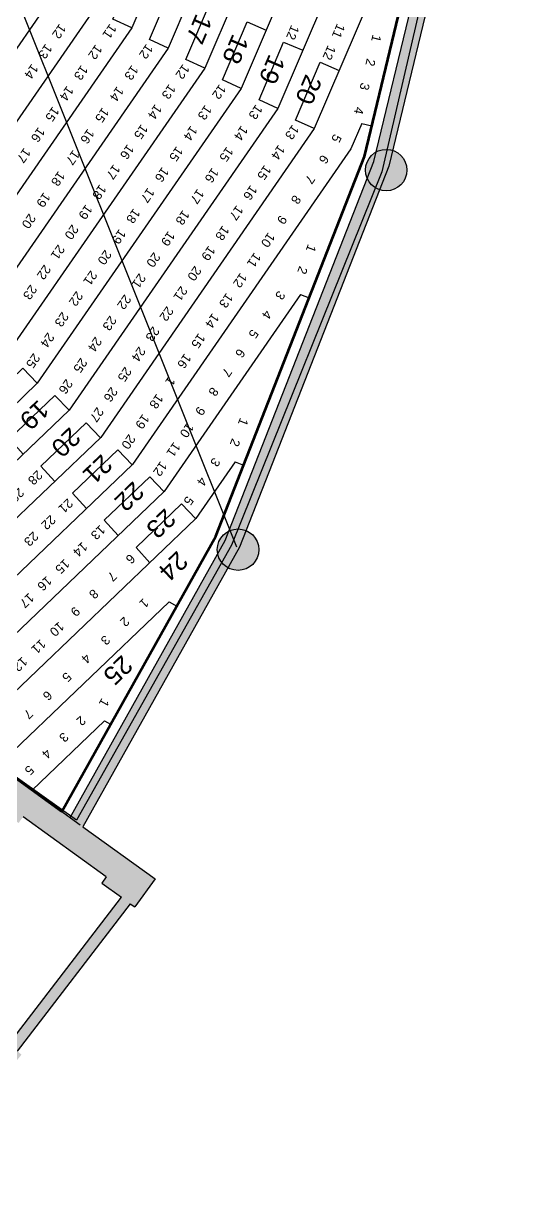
# Model space of a CAD drawing. Header units: millimetres. Extents: x -76108 to 202332, y 27411 to 140378.
# Drawn here: x 163195 to 172912, y 46326 to 68960 of the extents above; entities that cross this region are included whole.
import ezdxf
from ezdxf.enums import TextEntityAlignment as Align

# ---------------------------------------------------------------- set-up
doc = ezdxf.new("R2010")
doc.units = ezdxf.units.MM
doc.header["$LTSCALE"] = 100
for name, color, linetype in [('_insida yttervägg arena', 6, 'CONTINUOUS'), ('A-3312-EA-', 7, 'CONTINUOUS'), ('A-3312-FYLL', 7, 'CONTINUOUS'), ('A-3320-EA-', 3, 'CONTINUOUS'), ('A-3320-FYLL', 3, 'CONTINUOUS'), ('G-STOLAR_TELE_2', 3, 'CONTINUOUS'), ('M-RADER', 252, 'CONTINUOUS'), ('M-RADNUMMER', 4, 'CONTINUOUS'), ('M-STOLNUMMER', 7, 'CONTINUOUS'), ('M-TRAPPA', 254, 'CONTINUOUS')]:
    doc.layers.add(name, color=color, linetype=linetype)
doc.layers.add('SEKTIONER', color=4, linetype='CONTINUOUS', lineweight=70)
doc.layers.add('SIDEDROP', color=7, linetype='CONTINUOUS', lineweight=30)
doc.styles.add('ARIAL', font='arial.ttf')

# ---------------------------------------------------------------- blocks, each defined once
blk = doc.blocks.new('*U40')
at = {"layer": 'G-STOLAR_TELE_2'}
blk.add_circle((0, 0), 400, dxfattribs=at)
blk = doc.blocks.new('*U41')
at = {"layer": 'G-STOLAR_TELE_2'}
blk.add_circle((0, 0), 400, dxfattribs=at)

msp = doc.modelspace()

# ---------------------------------------------------------------- hatches: boundary and pattern name
at = {"layer": 'A-3312-FYLL'}
for points in [[(172912, 87591.3), (171965, 94817.1), (170224.5, 102043), (167356.7, 109336.3), (164341.5, 114725.2), (164096.7, 114548.4), (167085, 109207.6), (169950, 101901.8), (171678, 94727.3), (172612, 87561.5), (172612, 84100), (172612, 80638.5), (171678, 73472.7), (169950, 66298.2), (167085, 58992.4), (164096.7, 53651.6), (164341.5, 53474.8), (167356.7, 58863.7), (170224.5, 66157), (171965, 73382.9), (172912, 80608.7), (172912, 84100)], [(162835.6, 54562.2), (165733.2, 52469.9), (165341.8, 51927.9), (165254.8, 51990.8), (163074, 49148.6), (163157.3, 49080.8), (162735.1, 48562.6), (159964, 50819.8), (160386.2, 51338.1), (160995.1, 50842.2), (160901.3, 50727), (162454.6, 49461.7), (162548.4, 49576.8), (162911.1, 49281.3), (165084.5, 52113.8), (164705.2, 52387.6), (164792.1, 52508), (163187.7, 53666.5), (163100.7, 53546.2), (162444.2, 54020.2)]]:
    msp.add_hatch(color=256, dxfattribs=at).paths.add_polyline_path(points)
at = {"layer": 'A-3320-FYLL'}
for points in [[(170587.9, 66133.8, 1), (169787.9, 66133.8, 1)], [(167731.2, 58815.9, 1), (166931.2, 58815.9, 1)]]:
    msp.add_hatch(color=256, dxfattribs=at).paths.add_polyline_path(points)

# ---------------------------------------------------------------- linework, layer by layer
at = {"layer": '_insida yttervägg arena', "color": 9}
msp.add_lwpolyline([(144135, 131340.6), (150884.1, 127310.9), (157147, 122309.6), (161229.7, 118425.7), (159972.6, 117383.9), (162841.1, 113601.1), (164195.6, 114618.1), (167368.7, 109271.5), (170127, 101958.3), (171790.5, 94651.7), (172663, 87507.3), (172606.7, 80521.3), (171762.4, 73264.4), (170101.6, 66103.1), (167202.6, 58902.4), (164217.1, 53599), (162838, 54583.5), (159967.1, 50673.7), (161092.9, 49745.5), (156927.3, 45779.5), (150671.1, 40929), (144056.7, 36878.6)], dxfattribs=at)
at = {"layer": 'A-3312-EA-'}
for p, q in [((169950, 66298.2), (171678, 73472.7)), ((171973.5, 73418), (170236.8, 66207.9)), ((167085, 58992.4), (169950, 66298.2)), ((170236.8, 66207.9), (167356.8, 58863.8)), ((164096.7, 53651.6), (167085, 58992.4)), ((167356.8, 58863.8), (164341.5, 53474.8)), ((162835.6, 54562.2), (164096.7, 53651.6)), ((164792.1, 52508), (163187.7, 53666.5)), ((164341.5, 53474.8), (165733.2, 52469.9)), ((164792.1, 52508), (164705.2, 52387.6)), ((164705.2, 52387.6), (165084.5, 52113.8)), ((165733.2, 52469.9), (165341.8, 51927.9)), ((162911.1, 49281.3), (165084.5, 52113.8)), ((165254.8, 51990.8), (163074, 49148.6)), ((165254.8, 51990.8), (165341.8, 51927.9))]:
    msp.add_line(p, q, dxfattribs=at)
at = {"layer": 'M-RADER'}
for p, q in [((167771.6, 74695.2), (165282.8, 68876.1)), ((168539, 74455.1), (165986.6, 68487.3)), ((169306.4, 74214.9), (166690.4, 68098.6)), ((170073.8, 73974.8), (167394.3, 67709.8)), ((170841.2, 73734.6), (168098.1, 67321.1)), ((169768.4, 66398.5), (171486.7, 73532.6)), ((171308.7, 72793.4), (168801.9, 66932.3)), ((163875.1, 69653.6), (160403.6, 64634.5)), ((164578.9, 69264.8), (161015.2, 64112.5)), ((165282.8, 68876.1), (161626.8, 63590.4)), ((165986.6, 68487.3), (162238.5, 63068.4)), ((166690.4, 68098.6), (162850.1, 62546.3)), ((167394.3, 67709.8), (163461.7, 62024.3)), ((168098.1, 67321.1), (164073.4, 61502.2)), ((169715.8, 67034.8), (169505.8, 66543.6)), ((169715.8, 67034.8), (169910.4, 66987.9)), ((168801.9, 66932.3), (164685, 60980.2)), ((169505.8, 66543.6), (165296.6, 60458.1)), ((166903.8, 59078.2), (169768.4, 66398.5)), ((168536.4, 63735.7), (165908.3, 59936.1)), ((168536.4, 63735.7), (168701.2, 63671.2)), ((163461.7, 62024.3), (158558.2, 57337.2)), ((164073.4, 61502.2), (159052, 56702.5)), ((164685, 60980.2), (159545.8, 56067.8)), ((165296.6, 60458.1), (160039.6, 55433.1)), ((167278.6, 60510.9), (166519.9, 59414)), ((167278.6, 60510.9), (167439.8, 60447.8)), ((165908.3, 59936.1), (160533.4, 54798.5)), ((166519.9, 59414), (161027.2, 54163.8)), ((163933.4, 53769.4), (166903.8, 59078.2)), ((166001.4, 57811.7), (162221.7, 54198.9)), ((166001.4, 57811.7), (166149, 57729.1)), ((164755.8, 55514.5), (163361.9, 54182.1)), ((164755.8, 55514.5), (164873.1, 55448.8)), ((162835.6, 54562.2), (164289.7, 53512.2))]:
    msp.add_line(p, q, dxfattribs=at)
at = {"layer": 'M-TRAPPA'}
for points in [[(165282.8, 68876.1), (164920.2, 69041.9), (165394.9, 70155.4), (165762.8, 69998.5)], [(165986.6, 68487.3), (165624.1, 68653.1), (166098.7, 69766.6), (166466.7, 69609.8)], [(166690.4, 68098.6), (166327.9, 68264.4), (166802.5, 69377.9), (167170.5, 69221)], [(167394.3, 67709.8), (167031.7, 67875.6), (167506.4, 68989.1), (167874.3, 68832.3)], [(168098.1, 67321.1), (167735.6, 67486.9), (168210.2, 68600.4), (168578.2, 68443.5)], [(168801.9, 66932.3), (168439.4, 67098.1), (168914, 68211.6), (169282, 68054.8)], [(162579.3, 61180.7), (162311, 61475.7), (163185, 62313.1), (163461.7, 62024.3)], [(163190.9, 60658.7), (162922.7, 60953.6), (163796.6, 61791), (164073.4, 61502.2)], [(163798.7, 60131.1), (163530.4, 60426), (164404.4, 61263.4), (164681.2, 60974.6)], [(164410.3, 59609), (164142.1, 59904), (165016.1, 60741.4), (165292.8, 60452.6)], [(165021.9, 59087), (164753.7, 59381.9), (165627.7, 60219.3), (165904.4, 59930.5)], [(165633.6, 58564.9), (165365.3, 58859.9), (166239.3, 59697.3), (166516.1, 59408.5)]]:
    msp.add_lwpolyline(points, dxfattribs=at)
at = {"layer": 'SEKTIONER'}
msp.add_line((162835.6, 54562.2), (163933.4, 53769.4), dxfattribs=at)
msp.add_lwpolyline([(163933.4, 53769.4), (166903.8, 59078.2), (169768.4, 66398.5), (171486.7, 73532.6), (172412, 80658.3), (172412, 84100)], dxfattribs=at)
at = {"layer": 'SIDEDROP'}
msp.add_line((136887.4, 134767), (167303.6, 58868.5), dxfattribs=at)

# ---------------------------------------------------------------- block references
at = {"layer": 'A-3320-EA-'}
for name, p in [('*U41', (170187.9, 66133.8)), ('*U40', (167331.2, 58815.9))]:
    msp.add_blockref(name, p, dxfattribs=at)

# ---------------------------------------------------------------- texts
at = {"layer": 'M-RADNUMMER', "style": 'ARIAL'}
for s, rotation, p in [('17', 246.81856, (166528.3, 69166.8)), ('18', 246.81856, (167232.2, 68778.1)), ('19', 246.81856, (167936, 68389.3)), ('20', 246.81856, (168639.8, 68000.6)), ('19', 223.7858, (163483.1, 61724.2)), ('20', 223.7858, (164090.9, 61196.5)), ('21', 223.7858, (164702.5, 60674.5)), ('22', 223.7858, (165314.2, 60152.4)), ('23', 223.7858, (165925.8, 59630.4)), ('24', 223.7858, (166160.9, 58810.4)), ('25', 223.7858, (165095.2, 56802.8))]:
    msp.add_text(s, height=350, rotation=rotation, dxfattribs=at).set_placement(p)
at = {"layer": 'M-STOLNUMMER', "style": 'ARIAL'}
for s, rotation, p in [('12', 235.32964, (163770.1, 68886.5)), ('11', 235.32964, (164741.9, 68885.1)), ('12', 246.84357, (168258.7, 68838.3)), ('11', 246.84357, (169141.5, 68867.9)), ('1', 256.45744, (169861, 68704.7)), ('13', 235.32964, (163502.2, 68499.1)), ('12', 235.32964, (164466, 68486.2)), ('12', 235.32964, (165445.7, 68496.4)), ('12', 246.84357, (168962.6, 68449.5)), ('14', 235.32964, (163234.2, 68111.8)), ('13', 235.32964, (164190.1, 68087.4)), ('13', 235.32964, (165163, 68087.6)), ('12', 235.32964, (166149.5, 68107.6)), ('2', 256.45744, (169749.2, 68240.5)), ('14', 235.32964, (163914.2, 67688.5)), ('14', 235.32964, (164880.3, 67678.9)), ('13', 235.32964, (165882.2, 67721.1)), ('12', 235.32964, (166853.4, 67718.9)), ('3', 256.45744, (169637.4, 67776.2)), ('15', 235.32964, (163638.3, 67289.6)), ('15', 235.32964, (164597.5, 67270.1)), ('14', 235.32964, (165614.8, 67334.5)), ('13', 235.32964, (166577.5, 67320)), ('13', 235.32964, (167557.2, 67330.1)), ('4', 256.45744, (169525.6, 67312)), ('15', 235.32964, (165347.4, 66948)), ('13', 235.32964, (168261, 66941.4)), ('16', 235.32964, (163362.4, 66890.7)), ('16', 235.32964, (164314.8, 66861.4)), ('14', 235.32964, (166301.6, 66921.1)), ('14', 235.32964, (167275.6, 66923)), ('5', 242.03636, (169106.9, 66809)), ('17', 235.32964, (163086.5, 66491.8)), ('16', 235.32964, (165080.1, 66561.4)), ('15', 235.32964, (166025.7, 66522.2)), ('15', 235.32964, (166994, 66515.9)), ('14', 235.32964, (167992, 66552.4)), ('17', 235.32964, (164032.1, 66452.6)), ('6', 235.32964, (168872.7, 66419.3)), ('18', 235.32964, (163749.4, 66043.9)), ('17', 235.32964, (164812.7, 66174.9)), ('16', 235.32964, (165749.8, 66123.3)), ('16', 235.32964, (166712.4, 66108.8)), ('15', 235.32964, (167722.9, 66163.3)), ('7', 235.32964, (168603.6, 66030.3)), ('19', 235.32964, (163466.7, 65635.1)), ('18', 235.32964, (164545.4, 65788.3)), ('17', 235.32964, (165473.9, 65724.5)), ('17', 235.32964, (166430.9, 65701.7)), ('16', 235.32964, (167453.8, 65774.3)), ('8', 235.32964, (168334.5, 65641.3)), ('19', 235.32964, (164278, 65401.8)), ('17', 235.32964, (167184.7, 65385.3)), ('20', 235.32964, (163183.9, 65226.4)), ('18', 235.32964, (165198, 65325.6)), ('18', 235.32964, (166149.3, 65294.6)), ('9', 235.32964, (168065.5, 65252.3)), ('20', 235.32964, (164010.6, 65015.2)), ('19', 235.32964, (164922.1, 64926.7)), ('18', 235.32964, (166915.7, 64996.3)), ('19', 235.32964, (165867.7, 64887.5)), ('10', 235.32964, (167796.4, 64863.3)), ('21', 235.32964, (163743.3, 64628.7)), ('20', 235.32964, (164646.2, 64527.8)), ('20', 235.32964, (165586.1, 64480.4)), ('19', 235.32964, (166646.6, 64607.3)), ('11', 235.32964, (167527.3, 64474.3)), ('1', 248.62855, (168609.9, 64672.9)), ('22', 235.32964, (163475.9, 64242.2)), ('20', 235.32964, (166377.5, 64218.3)), ('2', 248.62855, (168445.2, 64252)), ('21', 235.32964, (164370.3, 64128.9)), ('21', 235.32964, (165304.5, 64073.3)), ('12', 235.32964, (167258.2, 64085.2)), ('23', 235.32964, (163208.6, 63855.6)), ('21', 235.32964, (166108.5, 63829.3)), ('22', 235.32964, (164094.4, 63730)), ('22', 235.32964, (165022.9, 63666.2)), ('13', 235.32964, (166989.2, 63696.2)), ('3', 235.32964, (168031.4, 63796.8)), ('23', 235.32964, (163818.5, 63331.2)), ('22', 235.32964, (165839.4, 63440.2)), ('4', 235.32964, (167774.3, 63425)), ('23', 235.32964, (164741.4, 63259)), ('14', 235.32964, (166720.1, 63307.2)), ('24', 235.32964, (163542.6, 62932.3)), ('24', 235.32964, (164459.8, 62851.9)), ('23', 235.32964, (165570.3, 63051.2)), ('15', 235.32964, (166451, 62918.2)), ('5', 235.32964, (167517.2, 63053.3)), ('24', 235.32964, (165301.3, 62662.2)), ('25', 235.32964, (163266.7, 62533.4)), ('25', 235.32964, (164178.2, 62444.8)), ('16', 235.32964, (166182, 62529.2)), ('6', 235.32964, (167260.1, 62681.5)), ('25', 235.32964, (165032.2, 62273.2)), ('7', 235.32964, (167002.9, 62309.8)), ('26', 235.32964, (163896.6, 62037.7)), ('1', 235.32964, (165912.9, 62140.2)), ('26', 235.32964, (164763.1, 61884.2)), ('18', 235.32964, (165643.8, 61751.2)), ('8', 235.32964, (166745.8, 61938.1)), ('27', 235.32964, (164494.1, 61495.2)), ('9', 235.32964, (166488.7, 61566.3)), ('19', 235.32964, (165374.8, 61362.1)), ('1', 248.62855, (167301.3, 61328.8)), ('10', 235.32964, (166231.6, 61194.6)), ('20', 235.32964, (165105.7, 60973.1)), ('11', 235.32964, (165974.5, 60822.8)), ('2', 248.62855, (167144.8, 60929)), ('12', 235.32964, (165717.3, 60451.1)), ('3', 235.32964, (166779.5, 60580.3)), ('28', 223.70699, (163326.8, 60303.1)), ('4', 235.32964, (166522.3, 60208.6)), ('29', 223.70699, (162972.5, 59964.5)), ('21', 223.70699, (163914.5, 59758.2)), ('5', 235.32964, (166265.2, 59836.9)), ('22', 223.70699, (163582, 59440.3)), ('23', 223.70699, (163249.5, 59122.5)), ('13', 223.70699, (164538.4, 59247.9)), ('14', 223.70699, (164195.1, 58919.7)), ('15', 223.70699, (163851.7, 58591.5)), ('6', 223.70699, (165162.3, 58737.6)), ('16', 223.70699, (163508.3, 58263.2)), ('7', 223.70699, (164808.1, 58399)), ('17', 223.70699, (163165, 57935)), ('8', 223.70699, (164453.9, 58060.4)), ('1', 223.70699, (165424.6, 57881.6)), ('9', 223.70699, (164099.7, 57721.8)), ('2', 223.70699, (165052.4, 57525.8)), ('10', 223.70699, (163745.5, 57383.3)), ('11', 223.70699, (163391.3, 57044.7)), ('3', 223.70699, (164680.1, 57169.9)), ('12', 223.70699, (163037.1, 56706.1)), ('4', 223.70699, (164307.8, 56814.1)), ('5', 223.70699, (163935.5, 56458.2)), ('6', 223.70699, (163563.2, 56102.4)), ('1', 240.77207, (164628.3, 55933)), ('7', 223.70699, (163190.9, 55746.5)), ('2', 223.70699, (164211.1, 55616.3)), ('3', 223.70699, (163878.6, 55298.5)), ('4', 223.70699, (163546.1, 54980.6)), ('5', 223.70699, (163213.5, 54662.8))]:
    msp.add_text(s, height=175, rotation=rotation, dxfattribs=at).set_placement(p, align=Align.BOTTOM_CENTER)

doc.saveas('drawing.dxf')
